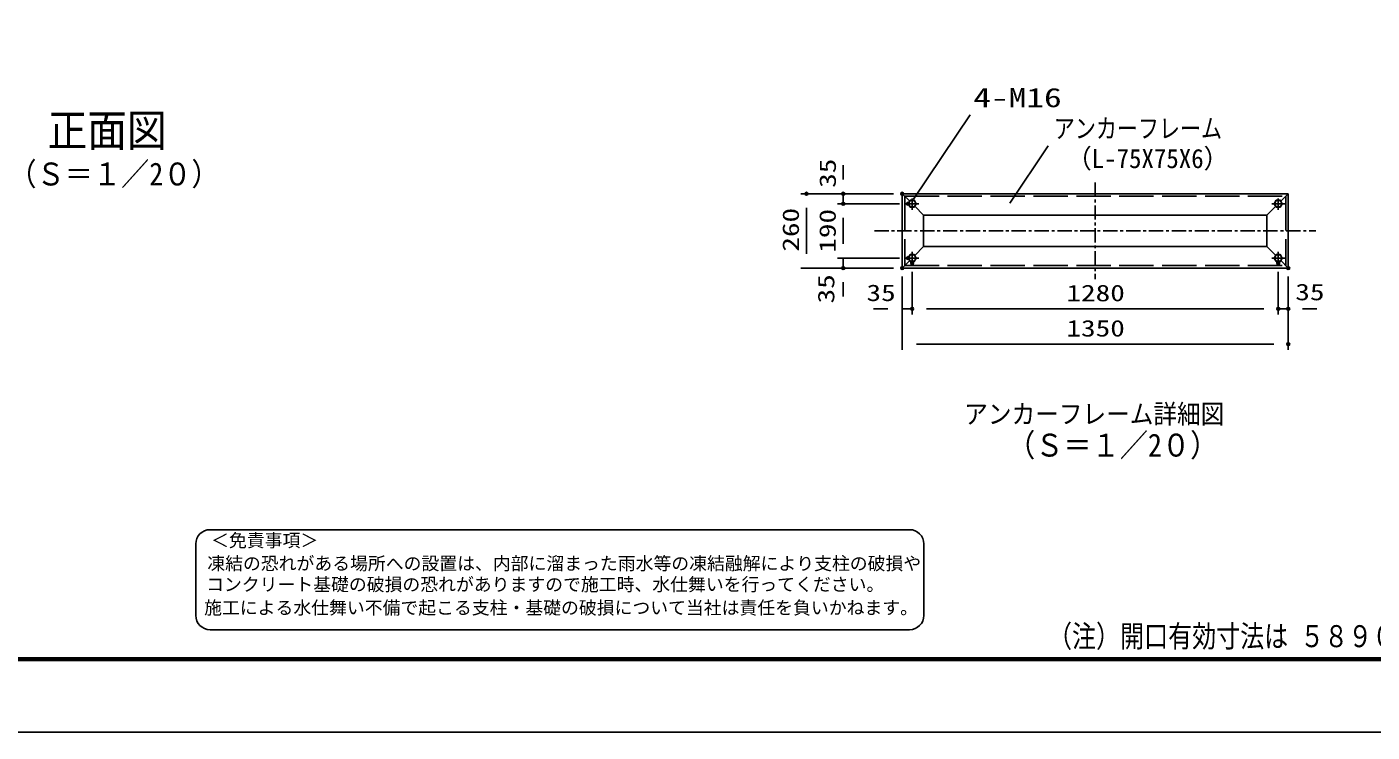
# Model space of a CAD drawing. Units: millimetres, scale not verified. Extents: x -5940 to 5940, y -4200 to 4200.
# Drawn here: x -1629 to 3075, y -4200 to -1733 of the extents above; entities that cross this region are included whole.
import ezdxf
from ezdxf.enums import TextEntityAlignment as Align

# ---------------------------------------------------------------- set-up
doc = ezdxf.new("R2010")
doc.units = ezdxf.units.MM
doc.header["$LTSCALE"] = 20
doc.header["$PDMODE"] = 32
doc.header["$PDSIZE"] = 10
for name, pattern in [('DASHED', [7.5, 6, -1.5]), ('USER6', [4, 2.5, -0.5, 0.5, -0.5]), ('USER7', [50.8, 31.75, -6.35, 6.35, -6.35])]:
    doc.linetypes.add(name, pattern=pattern)
for name, color, linetype, lineweight in [('0-0_0', 7, 'Continuous', 25), ('0-1_1', 7, 'Continuous', 25), ('0-2_EXTCNT-L', 4, 'Continuous', 25), ('0-7_CENTER', 2, 'USER6', 25), ('0-8_KOUZOU', 7, 'Continuous', 25), ('0-9_BOLT', 7, 'Continuous', 25), ('0-A_WAKU', 7, 'Continuous', 25), ('0-B_D-TTL-TXT', 2, 'Continuous', 25)]:
    doc.layers.add(name, color=color, linetype=linetype, lineweight=lineweight)
doc.layers.add('0-4_DEFPOINTS', color=7, linetype='Continuous')
doc.styles.add('ＭＳ ゴシック', font='')
doc.styles.get('ＭＳ ゴシック').set_extended_font_data('MS Gothic')

msp = doc.modelspace()

# ---------------------------------------------------------------- linework, layer by layer
at = {"layer": '0-0_0'}
for p, q in [((1669.32, -2041.47), (1471.16, -2336.2)), ((1942.22, -2149.37), (1808.67, -2350.16))]:
    msp.add_line(p, q, dxfattribs=at)
at = {"layer": '0-2_EXTCNT-L', "color": 2}
for p, q in [((1225.82, -2266.73), (1225.82, -2216.73)), ((1225.82, -2351.73), (1225.82, -2316.73)), ((1097.03, -2526.73), (1097.03, -2366.73)), ((1225.82, -2491.73), (1225.82, -2401.73)), ((1225.82, -2401.73), (1225.82, -2451.73)), ((1225.82, -2491.73), (1225.82, -2441.73)), ((1225.82, -2541.73), (1225.82, -2576.73)), ((1225.82, -2626.73), (1225.82, -2676.73)), ((1381.8, -2719.21), (1331.8, -2719.21)), ((1431.8, -2719.21), (1466.8, -2719.21)), ((1516.8, -2719.21), (2696.8, -2719.21)), ((1516.8, -2719.21), (1566.8, -2719.21)), ((2696.8, -2719.21), (2646.8, -2719.21)), ((2746.8, -2719.21), (2781.8, -2719.21)), ((2831.8, -2719.21), (2881.8, -2719.21)), ((1481.8, -2842.6), (2731.8, -2842.6))]:
    msp.add_line(p, q, dxfattribs=at)
at = {"layer": '0-2_EXTCNT-L', "color": 1}
for p, q in [((1401.8, -2316.73), (1077.03, -2316.73)), ((1401.8, -2316.73), (1205.82, -2316.73)), ((1422.16, -2351.73), (1205.82, -2351.73)), ((1422.16, -2351.73), (1205.82, -2351.73)), ((1401.8, -2576.73), (1077.03, -2576.73)), ((1422.16, -2541.73), (1205.82, -2541.73)), ((1422.16, -2541.73), (1205.82, -2541.73)), ((1401.8, -2576.73), (1205.82, -2576.73)), ((1431.8, -2606.73), (1431.8, -2862.6)), ((1431.8, -2606.73), (1431.8, -2739.21)), ((1466.8, -2590.31), (1466.8, -2739.21)), ((1466.8, -2590.31), (1466.8, -2739.21)), ((2746.8, -2590.31), (2746.8, -2739.21)), ((2746.8, -2590.31), (2746.8, -2739.21)), ((2781.8, -2606.73), (2781.8, -2862.6)), ((2781.8, -2606.73), (2781.8, -2739.21))]:
    msp.add_line(p, q, dxfattribs=at)
at = {"layer": '0-4_DEFPOINTS'}
for p in [(1097.03, -2316.73), (1225.82, -2316.73), (1225.82, -2351.73), (1431.8, -2316.73), (1452.16, -2351.73), (1452.16, -2541.73), (1225.82, -2576.73), (1431.8, -2576.73), (1431.8, -2576.73), (1466.8, -2560.31), (2746.8, -2560.31), (2781.8, -2576.73), (1466.8, -2719.21), (2746.8, -2719.21), (2781.8, -2719.21), (2781.8, -2842.6)]:
    msp.add_point(p, dxfattribs=at)
at = {"layer": '0-7_CENTER'}
for p, q in [((2106.8, -2277.52), (2106.8, -2616.11)), ((1334.52, -2446.73), (2877.88, -2446.73))]:
    msp.add_line(p, q, dxfattribs=at)
at = {"layer": '0-8_KOUZOU'}
for p, q in [((2781.8, -2316.73), (1431.8, -2316.73)), ((1431.8, -2316.73), (1431.8, -2576.73)), ((1431.8, -2316.73), (1458.02, -2342.95)), ((2781.8, -2316.73), (2755.58, -2342.95)), ((2781.8, -2316.73), (2781.8, -2576.73)), ((1475.58, -2360.51), (1506.8, -2391.73)), ((2706.8, -2391.73), (1506.8, -2391.73)), ((1506.8, -2391.73), (1506.8, -2501.73)), ((2738.02, -2360.51), (2706.8, -2391.73)), ((2706.8, -2391.73), (2706.8, -2501.73)), ((1475.58, -2532.95), (1506.8, -2501.73)), ((2706.8, -2501.73), (1506.8, -2501.73)), ((2738.02, -2532.95), (2706.8, -2501.73)), ((1431.8, -2576.73), (1458.02, -2550.51)), ((2781.8, -2576.73), (1431.8, -2576.73)), ((2781.8, -2576.73), (2755.58, -2550.51))]:
    msp.add_line(p, q, dxfattribs=at)
at = {"layer": '0-8_KOUZOU', "color": 3, "linetype": 'DASHED'}
for p, q in [((1440.8, -2325.73), (2772.8, -2325.73)), ((1440.8, -2325.73), (1440.8, -2567.73)), ((2772.8, -2325.73), (2772.8, -2567.73)), ((1440.8, -2567.73), (2772.8, -2567.73))]:
    msp.add_line(p, q, dxfattribs=at)
at = {"layer": '0-9_BOLT', "color": 1, "linetype": 'USER7'}
for p, q in [((1489.87, -2351.73), (1443.52, -2351.73)), ((1466.8, -2333.14), (1466.8, -2373.09)), ((2723.73, -2351.73), (2770.08, -2351.73)), ((2746.8, -2333.14), (2746.8, -2373.09)), ((1466.8, -2560.31), (1466.8, -2520.36)), ((2746.8, -2560.31), (2746.8, -2520.36)), ((1489.87, -2541.73), (1443.52, -2541.73)), ((2723.73, -2541.73), (2770.08, -2541.73))]:
    msp.add_line(p, q, dxfattribs=at)
at = {"layer": '0-9_BOLT'}
for points in [[(1480.65, -2351.73), (1473.72, -2339.73), (1459.87, -2339.73), (1452.95, -2351.73), (1459.87, -2363.72), (1473.72, -2363.72)], [(2732.95, -2351.73), (2739.87, -2339.73), (2753.72, -2339.73), (2760.65, -2351.73), (2753.72, -2363.72), (2739.87, -2363.72)], [(1480.65, -2541.73), (1473.72, -2553.72), (1459.87, -2553.72), (1452.95, -2541.73), (1459.87, -2529.73), (1473.72, -2529.73)], [(2732.95, -2541.73), (2739.87, -2553.72), (2753.72, -2553.72), (2760.65, -2541.73), (2753.72, -2529.73), (2739.87, -2529.73)]]:
    msp.add_lwpolyline(points, close=True, dxfattribs=at)
for centre in [(1466.8, -2351.73), (2746.8, -2351.73), (1466.8, -2541.73), (2746.8, -2541.73)]:
    msp.add_circle(centre, 11.99, dxfattribs=at)
at = {"layer": '0-A_WAKU', "color": 3}
msp.add_lwpolyline([(-5940, 4200), (5940, 4200), (5940, -4200), (-5940, -4200)], close=True, dxfattribs=at)
at = {"layer": '0-A_WAKU'}
for points in [[(-5540, 3950), (5540, 3950), (5540, -3950), (-5540, -3950)], [(-5537.5, 3947.5), (5537.5, 3947.5), (5537.5, -3947.5), (-5537.5, -3947.5)], [(-5535, 3945), (5535, 3945), (5535, -3945), (-5535, -3945)], [(-5532.5, 3942.5), (5532.5, 3942.5), (5532.5, -3942.5), (-5532.5, -3942.5)], [(-5530, 3940), (5530, 3940), (5530, -3940), (-5530, -3940)]]:
    msp.add_lwpolyline(points, close=True, dxfattribs=at)
at = {"layer": '0-B_D-TTL-TXT'}
for p, q in [((1457.35, -3491.92), (-988.2, -3491.92)), ((-1038.2, -3541.92), (-1038.2, -3791.92)), ((1507.35, -3791.92), (1507.35, -3541.92)), ((-988.2, -3841.92), (1457.35, -3841.92))]:
    msp.add_line(p, q, dxfattribs=at)
for centre, start, end in [((-988.2, -3541.92), 90, 180), ((1457.35, -3541.92), 0, 90), ((-988.2, -3791.92), 180, 270), ((1457.35, -3791.92), 270, 0)]:
    msp.add_arc(centre, 50, start, end, dxfattribs=at)

# ---------------------------------------------------------------- texts
at = {"layer": '0-0_0', "color": 3, "style": 'ＭＳ ゴシック'}
for s, height, width, p in [('4-M16', 67.35, 1.35, (1680.32, -2034.42)), ('アンカーフレーム', 67.35, 0.8, (1962.22, -2142.32)), ('（L-75X75X6）', 67.3, 0.95, (2007.24, -2247.51))]:
    msp.add_text(s, height=height, dxfattribs=dict(at, width=width)).set_placement(p, align=Align.BOTTOM_LEFT)
at = {"layer": '0-1_1', "color": 4, "style": 'ＭＳ ゴシック', "width": 0.9}
for s, height, p in [('正面図', 113, (-1556.32, -2185.72)), ('（Ｓ＝１／2０）', 80.21, (-1693.4, -2312.05)), ('アンカーフレーム詳細図', 67.35, (1648.72, -3141.22)), ('（Ｓ＝１／2０）', 80.21, (1798.77, -3260.34))]:
    msp.add_text(s, height=height, dxfattribs=at).set_placement(p, align=Align.BOTTOM_LEFT)
at = {"layer": '0-2_EXTCNT-L', "color": 3, "style": 'ＭＳ ゴシック', "width": 1.3}
for s, p in [('35', (1217.36, -2296.35)), ('260', (1088.13, -2519.58)), ('190', (1216.92, -2523.23)), ('35', (1211.85, -2700.75))]:
    msp.add_text(s, height=57.77, rotation=90, dxfattribs=at).set_placement(p, align=Align.BOTTOM_LEFT)
for s, p in [('35', (2806.37, -2706.86)), ('35', (1306.86, -2709.61)), ('1280', (2006.01, -2710.31)), ('1350', (2006.01, -2833.7))]:
    msp.add_text(s, height=57.77, dxfattribs=at).set_placement(p, align=Align.BOTTOM_LEFT)
at = {"layer": '0-A_WAKU', "style": 'ＭＳ ゴシック', "width": 0.8}
msp.add_text('（注）開口有効寸法は ５８９０ です', height=76.97, dxfattribs=at).set_placement((1941.7, -3926.06), align=Align.BOTTOM_LEFT)
at = {"layer": '0-B_D-TTL-TXT', "color": 7, "style": 'ＭＳ ゴシック'}
for s, p in [('＜免責事項＞ \u3000\u3000', (-984.5, -3566.1)), ('凍結の恐れがある場所への設置は、内部に溜まった雨水等の凍結融解により支柱の破損や', (-998.02, -3646.59)), ('コンクリート基礎の破損の恐れがありますので施工時、水仕舞いを行ってください。', (-1002.13, -3720.02)), ('施工による水仕舞い不備で起こる支柱・基礎の破損について当社は責任を負いかねます。 ', (-1009.12, -3801.51))]:
    msp.add_text(s, height=45.75, dxfattribs=at).set_placement(p, align=Align.BOTTOM_LEFT)

doc.saveas('drawing.dxf')
